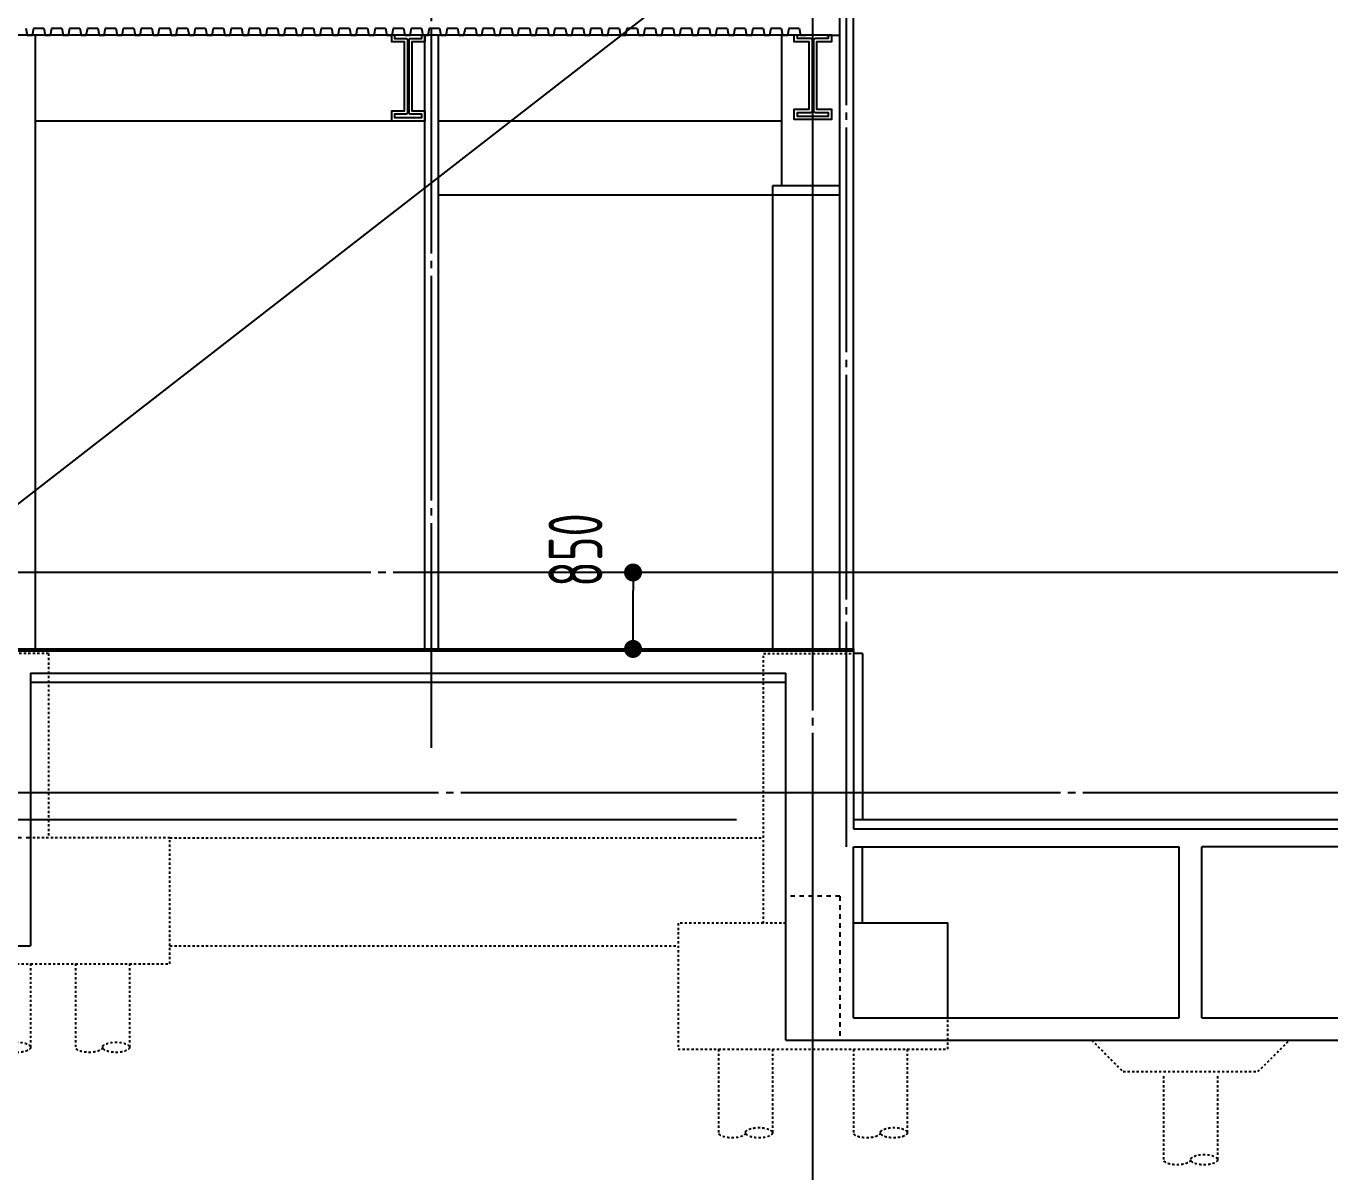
# Model space of a CAD drawing. Header units: millimetres. Extents: x -32710 to 654186, y -254124 to 420220.
# Drawn here: x 38450 to 52950, y 379285 to 392025 of the extents above; entities that cross this region are included whole.
import ezdxf

# ---------------------------------------------------------------- set-up
doc = ezdxf.new("R2010")
doc.units = ezdxf.units.MM
doc.header["$LTSCALE"] = 1000
for name, pattern in [('TPH12-SEC-@E$0$CENTERK3', [2.749, 2.5, -0.083, 0.083, -0.083]), ('TPH12-SEC-@E$0$CENTERK5', [6.916, 6.667, -0.083, 0.083, -0.083]), ('TPH12-SEC-@E$0$DOTK1', [0.1, 0.05, -0.05])]:
    doc.linetypes.add(name, pattern=pattern)
for name, color, linetype in [('TPH12-SEC-@E$0$A-DIM', 8, 'Continuous'), ('TPH12-SEC-@E$0$H-SIN', 252, 'TPH12-SEC-@E$0$CENTERK5'), ('TPH12-SEC-@E$0$KABE1', 252, 'Continuous'), ('TPH12-SEC-@E$0$KABE3', 252, 'Continuous'), ('TPH12-SEC-@E$0$KABED', 252, 'TPH12-SEC-@E$0$DOTK1'), ('TPH12-SEC-@E$0$SIAGE1', 252, 'Continuous'), ('TPH12-SEC-@E$0$SIAGE2', 252, 'Continuous'), ('TPH12-SEC-@E$0$SIAGE3', 252, 'Continuous'), ('TPH12-SEC-@E$0$SIN-M', 252, 'Continuous'), ('TPH12-SEC-@E$0$STEEL2', 252, 'Continuous'), ('TPH12-SEC-@E$0$STEEL3', 252, 'Continuous'), ('TPH12-SEC-@E$0$SUGATA3', 252, 'Continuous'), ('TPH12-SEC-@E$0$SUGATAD', 252, 'TPH12-SEC-@E$0$DOTK1')]:
    doc.layers.add(name, color=color, linetype=linetype)
doc.layers.add('TPH12-SEC-@E$0$K-SIN', color=252, linetype='TPH12-SEC-@E$0$CENTERK3', plot=False)
doc.styles.add('TPH12-SEC-@E$0$dim-txt', font='isocp.shx', dxfattribs={"width": 0.7, "bigfont": 'chineset.shx'})
doc.styles.add('TPH12-SEC-@E$0$STANDARD', font='txt')
doc.dimstyles.new('TPH12-SEC-@E$0$ARCH-dim-2000', dxfattribs={"dimscale": 2000, "dimtxt": 0.3, "dimasz": 0.1, "dimexe": 0.1, "dimexo": 0.1, "dimgap": 0.05, "dimtad": 1, "dimdec": 0, "dimrnd": 0.1, "dimdsep": 46, "dimlunit": 6, "dimtxsty": 'TPH12-SEC-@E$0$dim-txt', "dimblk": 'TPH12-SEC-@E$0$_Dot', "dimblk1": 'TPH12-SEC-@E$0$_Origin', "dimblk2": 'TPH12-SEC-@E$0$_Origin', "dimcen": 2, "dimclrd": 256, "dimclre": 256, "dimclrt": 256, "dimadec": 0, "dimazin": 0, "dimtfac": 1, "dimtdec": 1, "dimtix": 1, "dimtmove": 2, "dimatfit": 3, "dimldrblk": 'TPH12-SEC-@E$0$_Origin', "dimfxl": 1, "dimtvp": 1, "dimtolj": 1, "dimarcsym": 0})
doc.dimstyles.new('TPH12-SEC-@E$0$生成的_樣式__6', dxfattribs={"dimtxt": 60, "dimasz": 30.4, "dimexe": 0.18, "dimexo": 0.0625, "dimgap": 0, "dimtad": 1, "dimdec": 1, "dimzin": 0, "dimdsep": 46, "dimtxsty": 'TPH12-SEC-@E$0$STANDARD', "dimblk": 'TPH12-SEC-@E$0$ARROWHEAD_6', "dimblk1": 'TPH12-SEC-@E$0$ARROWHEAD_6', "dimblk2": 'TPH12-SEC-@E$0$ARROWHEAD_6', "dimcen": 0.09, "dimclrd": 12, "dimclre": 12, "dimclrt": 3, "dimazin": 0, "dimtfac": 1, "dimtdec": 4, "dimtmove": 0, "dimatfit": 3, "dimfxl": 1, "dimtolj": 1, "dimtzin": 0, "dimarcsym": 0})

# ---------------------------------------------------------------- blocks, each defined once
blk = doc.blocks.new('TPH12-SEC-@E$0$_Dot')
at = {"color": 0, "linetype": 'ByBlock', "lineweight": -2}
blk.add_line((-0.5, 0), (-1, 0), dxfattribs=at)
at = {"color": 0, "linetype": 'ByBlock', "const_width": 0.5}
blk.add_lwpolyline([(-0.25, 0, 1), (0.25, 0, 1)], format="xyb", close=True, dxfattribs=at)
blk = doc.blocks.new('*D2607')
at = {"layer": 'DEFPOINTS', "color": 0, "transparency": 16777216}
for p in [(45200, 385950), (45200, 385950), (45200, 385100)]:
    blk.add_point(p, dxfattribs=at)
at = {"layer": 'TPH12-SEC-@E$0$SIN-M', "lineweight": -2, "transparency": 16777216}
blk.add_line((45200, 385300), (45200, 385750), dxfattribs=at)
at = {"layer": 'TPH12-SEC-@E$0$SIN-M', "lineweight": -2, "transparency": 16777216, "xscale": 200, "yscale": 200, "zscale": 200}
for p, rotation in [((45200, 385950), 90), ((45200, 385100), 270)]:
    blk.add_blockref('TPH12-SEC-@E$0$_Dot', p, dxfattribs=dict(at, rotation=rotation))
at = {"layer": 'TPH12-SEC-@E$0$SIN-M', "transparency": 16777216, "insert": (44560, 386199.189861), "char_height": 600, "attachment_point": 5, "rotation": 90, "style": 'TPH12-SEC-@E$0$dim-txt'}
blk.add_mtext('\\A1;850', dxfattribs=at)
blk = doc.blocks.new('TPH12-SEC-@E$0$_Origin')
at = {"color": 0, "linetype": 'ByBlock', "lineweight": -2}
blk.add_line((0, 0), (-1, 0), dxfattribs=at)
blk.add_circle((0, 0), 0.5, dxfattribs=at)
blk = doc.blocks.new('TPH12-SEC-@E$0$ARROWHEAD_6')
at = {"color": 0, "linetype": 'Continuous', "lineweight": 0}
for p, q in [((0, 0), (-1, 0)), ((-0.5, -0.5), (0.5, 0.5))]:
    blk.add_line(p, q, dxfattribs=at)
blk = doc.blocks.new('*D2866')
at = {"layer": 'DEFPOINTS', "color": 0, "linetype": 'Continuous', "transparency": 16777216}
for p in [(-273201, -2750), (-244950, -2750), (-269552, -8450)]:
    blk.add_point(p, dxfattribs=at)
at = {"layer": 'TPH12-SEC-@E$0$A-DIM', "color": 12, "linetype": 'Continuous', "lineweight": -2, "transparency": 16777216}
for p, q in [((-244950, -2750), (-273201, -2750)), ((-273201, -2780), (-273201, -4767)), ((-273201, -8420), (-273201, -6433)), ((-269552, -8450), (-273201, -8450))]:
    blk.add_line(p, q, dxfattribs=at)
at = {"layer": 'TPH12-SEC-@E$0$A-DIM', "color": 12, "linetype": 'Continuous', "lineweight": -2, "transparency": 16777216, "xscale": 30.40000000000001, "yscale": 30.40000000000001, "zscale": 30.40000000000001}
for p, rotation in [((-273201, -2750), 90), ((-273201, -8450), 270)]:
    blk.add_blockref('TPH12-SEC-@E$0$ARROWHEAD_6', p, dxfattribs=dict(at, rotation=rotation))
at = {"layer": 'TPH12-SEC-@E$0$A-DIM', "color": 3, "linetype": 'Continuous', "lineweight": 0, "transparency": 16777216, "insert": (-273201, -5600), "char_height": 500, "attachment_point": 5, "rotation": 90, "style": 'TPH12-SEC-@E$0$STANDARD'}
blk.add_mtext('\\A1;5700', dxfattribs=at)
blk = doc.blocks.new('*D2867')
at = {"layer": 'DEFPOINTS', "color": 0, "linetype": 'Continuous', "transparency": 16777216}
for p in [(-274476, 0), (-273201, 0), (-244950, -2750)]:
    blk.add_point(p, dxfattribs=at)
at = {"layer": 'TPH12-SEC-@E$0$A-DIM', "color": 12, "linetype": 'Continuous', "lineweight": -2, "transparency": 16777216}
for p, q in [((-274476, 0), (-273200, 0)), ((-273201, -30), (-273201, -500)), ((-273201, -2720), (-273201, -2250)), ((-244950, -2750), (-273201, -2750))]:
    blk.add_line(p, q, dxfattribs=at)
at = {"layer": 'TPH12-SEC-@E$0$A-DIM', "color": 12, "linetype": 'Continuous', "lineweight": -2, "transparency": 16777216, "xscale": 30.40000000000001, "yscale": 30.40000000000001, "zscale": 30.40000000000001}
for p, rotation in [((-273201, 0), 90), ((-273201, -2750), 270)]:
    blk.add_blockref('TPH12-SEC-@E$0$ARROWHEAD_6', p, dxfattribs=dict(at, rotation=rotation))
at = {"layer": 'TPH12-SEC-@E$0$A-DIM', "color": 3, "linetype": 'Continuous', "lineweight": 0, "transparency": 16777216, "insert": (-273201, -1375), "char_height": 500, "attachment_point": 5, "rotation": 90, "style": 'TPH12-SEC-@E$0$STANDARD'}
blk.add_mtext('\\A1;2750', dxfattribs=at)
blk = doc.blocks.new('TPH12-SEC-@E$0$A$C9ff6b36b')
at = {"layer": 'TPH12-SEC-@E$0$A-DIM', "color": 12, "linetype": 'Continuous', "lineweight": 0}
for base, p1, p2, picture, middle in [((-273200.66, 0), (-244950, -2750), (-274476.16, 0), '*D2867', (-273200.66, -1375)), ((-273200.66, -2750), (-269551.9, -8450), (-244950, -2750), '*D2866', (-273200.66, -5600))]:
    dim = blk.add_linear_dim(base=base, p1=p1, p2=p2, angle=90, dimstyle='TPH12-SEC-@E$0$生成的_樣式__6', override={"dimtxt": 500, "dimdec": 0}, dxfattribs=at)
    dim.commit()
    dim.dimension.update_dxf_attribs({"geometry": picture, "text_midpoint": middle, "dimtype": 128, "text_rotation": 90})
blk = doc.blocks.new('TPH12-SEC-@E')
at = {"layer": 'TPH12-SEC-@E$0$H-SIN'}
for p, q in [((47200, 377500), (47200, 414000)), ((49200, 385950), (18729.6, 385950)), ((274800, 385950), (45200, 385950)), ((298929.6, 383500), (18729.6, 383500))]:
    blk.add_line(p, q, dxfattribs=at)
at = {"layer": 'TPH12-SEC-@E$0$K-SIN'}
for p, q in [((47575, 382900), (47575, 408310)), ((42960, 384000), (42960, 402090))]:
    blk.add_line(p, q, dxfattribs=at)
at = {"layer": 'TPH12-SEC-@E$0$KABE1'}
for p, q in [((47650, 385100), (47650, 383100)), ((38500, 384830), (46900, 384830)), ((38500, 384830), (38500, 381800)), ((46900, 380750), (46900, 384830)), ((47650, 381000), (47650, 382900)), ((47650, 382900), (51275, 382900)), ((51275, 381000), (51275, 382900)), ((51525, 381000), (51525, 382900)), ((55475, 382900), (51525, 382900)), ((37720, 381800), (38500, 381800)), ((47650, 381000), (51275, 381000)), ((51525, 381000), (55475, 381000)), ((46900, 380750), (123100, 380750))]:
    blk.add_line(p, q, dxfattribs=at)
at = {"layer": 'TPH12-SEC-@E$0$KABE3'}
for p, q in [((37720, 385080), (47650, 385080)), ((47650, 383100), (122500, 383100))]:
    blk.add_line(p, q, dxfattribs=at)
at = {"layer": 'TPH12-SEC-@E$0$KABED'}
for p, q in [((38500, 383000), (37900, 383000)), ((47500, 382350), (46900, 382350)), ((47500, 382350), (47500, 380750))]:
    blk.add_line(p, q, dxfattribs=at)
at = {"layer": 'TPH12-SEC-@E$0$SIAGE1'}
for p, q in [((47650, 385100), (47650, 393725)), ((47500, 391925), (47500, 392150)), ((42885, 385100), (42885, 391925)), ((47350, 391925), (47116.1, 391925)), ((47350, 391925), (47500, 391925)), ((47500, 385100), (47500, 391925)), ((43035, 385100), (43035, 390150)), ((43035, 390150), (47500, 390150)), ((37700, 385100), (47650, 385100)), ((122500, 383200), (47650, 383200))]:
    blk.add_line(p, q, dxfattribs=at)
at = {"layer": 'TPH12-SEC-@E$0$SIAGE2'}
blk.add_line((43035, 390150), (43035, 391925), dxfattribs=at)
for points in [[(38447, 392000), (38462, 391925), (38520, 391925), (38535, 392000), (38647, 392000)], [(38647, 392000), (38662, 391925), (38720, 391925), (38735, 392000), (38847, 392000)], [(38847, 392000), (38862, 391925), (38920, 391925), (38935, 392000), (39047, 392000)], [(39047, 392000), (39062, 391925), (39120, 391925), (39135, 392000), (39247, 392000)], [(39247, 392000), (39262, 391925), (39320, 391925), (39335, 392000), (39447, 392000)], [(39447, 392000), (39462, 391925), (39520, 391925), (39535, 392000), (39647, 392000)], [(39647, 392000), (39662, 391925), (39720, 391925), (39735, 392000), (39847, 392000)], [(39847, 392000), (39862, 391925), (39920, 391925), (39935, 392000), (40047, 392000)], [(40047, 392000), (40062, 391925), (40120, 391925), (40135, 392000), (40247, 392000)], [(40247, 392000), (40262, 391925), (40320, 391925), (40335, 392000), (40447, 392000)], [(40447, 392000), (40462, 391925), (40520, 391925), (40535, 392000), (40647, 392000)], [(40647, 392000), (40662, 391925), (40720, 391925), (40735, 392000), (40847, 392000)], [(40847, 392000), (40862, 391925), (40920, 391925), (40935, 392000), (41047, 392000)], [(41047, 392000), (41062, 391925), (41120, 391925), (41135, 392000), (41247, 392000)], [(41247, 392000), (41262, 391925), (41320, 391925), (41335, 392000), (41447, 392000)], [(41447, 392000), (41462, 391925), (41520, 391925), (41535, 392000), (41647, 392000)], [(41647, 392000), (41662, 391925), (41720, 391925), (41735, 392000), (41847, 392000)], [(41847, 392000), (41862, 391925), (41920, 391925), (41935, 392000), (42047, 392000)], [(42047, 392000), (42062, 391925), (42120, 391925), (42135, 392000), (42247, 392000)], [(42247, 392000), (42262, 391925), (42320, 391925), (42335, 392000), (42447, 392000)], [(42447, 392000), (42462, 391925), (42520, 391925), (42535, 392000), (42647, 392000)], [(42647, 392000), (42662, 391925), (42720, 391925), (42735, 392000), (42847, 392000)], [(42847, 392000), (42862, 391925), (42920, 391925), (42935, 392000), (43047, 392000)], [(43047, 392000), (43062, 391925), (43120, 391925), (43135, 392000), (43247, 392000)], [(43247, 392000), (43262, 391925), (43320, 391925), (43335, 392000), (43447, 392000)], [(43447, 392000), (43462, 391925), (43520, 391925), (43535, 392000), (43647, 392000)], [(43647, 392000), (43662, 391925), (43720, 391925), (43735, 392000), (43847, 392000)], [(43847, 392000), (43862, 391925), (43920, 391925), (43935, 392000), (44047, 392000)], [(44047, 392000), (44062, 391925), (44120, 391925), (44135, 392000), (44247, 392000)], [(44247, 392000), (44262, 391925), (44320, 391925), (44335, 392000), (44447, 392000)], [(44447, 392000), (44462, 391925), (44520, 391925), (44535, 392000), (44647, 392000)], [(44647, 392000), (44662, 391925), (44720, 391925), (44735, 392000), (44847, 392000)], [(44847, 392000), (44862, 391925), (44920, 391925), (44935, 392000), (45047, 392000)], [(45047, 392000), (45062, 391925), (45120, 391925), (45135, 392000), (45247, 392000)], [(45247, 392000), (45262, 391925), (45320, 391925), (45335, 392000), (45447, 392000)], [(45447, 392000), (45462, 391925), (45520, 391925), (45535, 392000), (45647, 392000)], [(45647, 392000), (45662, 391925), (45720, 391925), (45735, 392000), (45847, 392000)], [(45847, 392000), (45862, 391925), (45920, 391925), (45935, 392000), (46047, 392000)], [(46047, 392000), (46062, 391925), (46120, 391925), (46135, 392000), (46247, 392000)], [(46247, 392000), (46262, 391925), (46320, 391925), (46335, 392000), (46447, 392000)], [(46447, 392000), (46462, 391925), (46520, 391925), (46535, 392000), (46647, 392000)], [(46647, 392000), (46662, 391925), (46720, 391925), (46735, 392000), (46847, 392000)], [(46847, 392000), (46862, 391925), (46920, 391925), (46935, 392000), (47047, 392000)], [(47047, 392000), (47062, 391925), (47120, 391925)]]:
    blk.add_lwpolyline(points, dxfattribs=at)
at = {"layer": 'TPH12-SEC-@E$0$SIAGE3'}
blk.add_line((38500, 384730), (46900, 384730), dxfattribs=at)
for points in [[(42886.5, 391925), (42513.5, 391925), (42513.5, 391853), (42655.5, 391853), (42655.5, 391079), (42513.5, 391079), (42513.5, 390972), (42886.5, 390972), (42886.5, 391079), (42744.5, 391079), (42744.5, 391853), (42886.5, 391853)], [(47410, 391925), (46990, 391925), (46990, 391854), (47155.5, 391854), (47155.5, 391096), (46990, 391096), (46990, 390990), (47410, 390990), (47410, 391096), (47244.5, 391096), (47244.5, 391854), (47410, 391854)]]:
    blk.add_lwpolyline(points, close=True, dxfattribs=at)
at = {"layer": 'TPH12-SEC-@E$0$STEEL2'}
for points in [[(42851.5, 391925), (42548.5, 391925), (42548.5, 391888), (42672.5, 391888, -0.4142136), (42690.5, 391870), (42690.5, 391062, -0.4142136), (42672.5, 391044), (42548.5, 391044), (42548.5, 391007), (42851.5, 391007), (42851.5, 391044), (42727.5, 391044, -0.4142136), (42709.5, 391062), (42709.5, 391870, -0.4142136), (42727.5, 391888), (42851.5, 391888)], [(47375, 391925), (47025, 391925), (47025, 391889), (47172.5, 391889, -0.4142136), (47190.5, 391871), (47190.5, 391079, -0.4142136), (47172.5, 391061), (47025, 391061), (47025, 391025), (47375, 391025), (47375, 391061), (47227.5, 391061, -0.4142136), (47209.5, 391079), (47209.5, 391871, -0.4142136), (47227.5, 391889), (47375, 391889)]]:
    blk.add_lwpolyline(points, format="xyb", close=True, dxfattribs=at)
at = {"layer": 'TPH12-SEC-@E$0$STEEL3'}
for p, q in [((38550, 391925), (38550, 385100)), ((46850, 391925), (46850, 390250))]:
    blk.add_line(p, q, dxfattribs=at)
at = {"layer": 'TPH12-SEC-@E$0$SUGATA3'}
for p, q in [((47116.1, 391925), (29320, 391925)), ((38550, 390972), (42885, 390972)), ((43035, 390972), (46850, 390972)), ((47500, 390250), (46750, 390250)), ((46750, 390250), (46750, 385100)), ((47750, 385050), (47650, 385050)), ((47750, 385050), (47750, 383200))]:
    blk.add_line(p, q, dxfattribs=at)
at = {"layer": 'TPH12-SEC-@E$0$SUGATA3', "ltscale": 0.5}
blk.add_line((47750, 382050), (47750, 382900), dxfattribs=at)
blk.add_lwpolyline([(48700, 381000), (48700, 382050), (47650, 382050)], dxfattribs=at)
at = {"layer": 'TPH12-SEC-@E$0$SUGATAD', "ltscale": 0.5}
for p, q in [((38700, 385050), (37700, 385050)), ((38700, 385050), (38700, 383000)), ((46650, 382050), (46650, 385050)), ((46650, 385050), (47650, 385050)), ((40050, 383000), (46650, 383000)), ((40050, 381800), (45700, 381800)), ((38500, 381600), (38500, 380671)), ((39000, 381600), (39000, 380671)), ((39600, 381600), (39600, 380671)), ((46150, 380650), (46150, 379721)), ((46750, 380650), (46750, 379721)), ((47650, 380650), (47650, 379721)), ((48250, 380650), (48250, 379721)), ((51100, 380350), (51100, 379421)), ((51700, 380350), (51700, 379421))]:
    blk.add_line(p, q, dxfattribs=at)
for points in [[(37900, 383000), (36350, 383000), (36350, 381600), (40050, 381600), (40050, 383000), (38500, 383000)], [(46900, 382050), (45700, 382050), (45700, 380650), (48700, 380650), (48700, 381000)], [(50300, 380750), (50650, 380400), (52150, 380400), (52500, 380750)]]:
    blk.add_lwpolyline(points, dxfattribs=at)
for centre in [(38350, 380671), (39450, 380671), (46600, 379721), (48100, 379721), (51550, 379421)]:
    blk.add_ellipse(centre, major_axis=(150, 0), ratio=0.3797917, dxfattribs=at)
at = {"layer": 'TPH12-SEC-@E$0$SUGATAD', "ltscale": 0.5, "extrusion": (0, 0, -1)}
for centre in [(39150, 380671), (46300, 379721), (47800, 379721), (51250, 379421)]:
    blk.add_ellipse(centre, major_axis=(-150, 0), ratio=0.3797917, start_param=3.1415927, end_param=6.2831853, dxfattribs=at)
blk.add_blockref('TPH12-SEC-@E$0$A$C9ff6b36b', (291300, 385950))
at = {"layer": 'TPH12-SEC-@E$0$SIN-M'}
dim = blk.add_linear_dim(base=(45200, 385950), p1=(45200, 385100), p2=(45200, 385950), angle=90, dimstyle='TPH12-SEC-@E$0$ARCH-dim-2000', dxfattribs=at)
dim.commit()
dim.dimension.update_dxf_attribs({"geometry": '*D2607', "text_midpoint": (44560, 386199.2), "dimtype": 128})

msp = doc.modelspace()

# ---------------------------------------------------------------- linework, layer by layer
at = {"color": 2}
msp.add_line((47850, 394085.67307), (21496.7237, 373614.82716), dxfattribs=at)

# ---------------------------------------------------------------- block references
msp.add_blockref('TPH12-SEC-@E', (0, 0))

doc.saveas('drawing.dxf')
